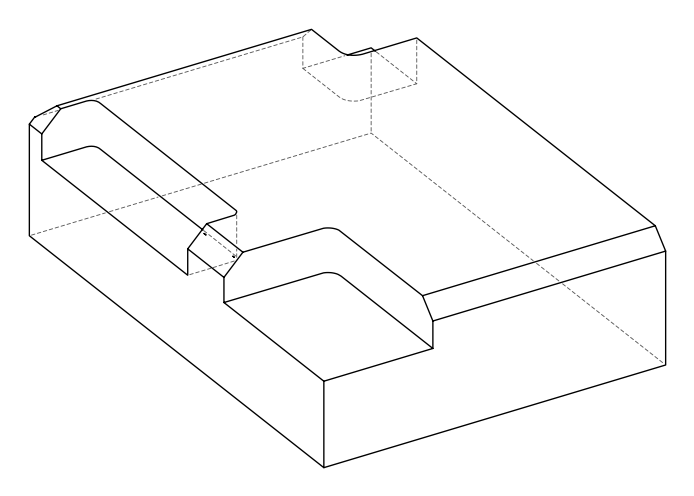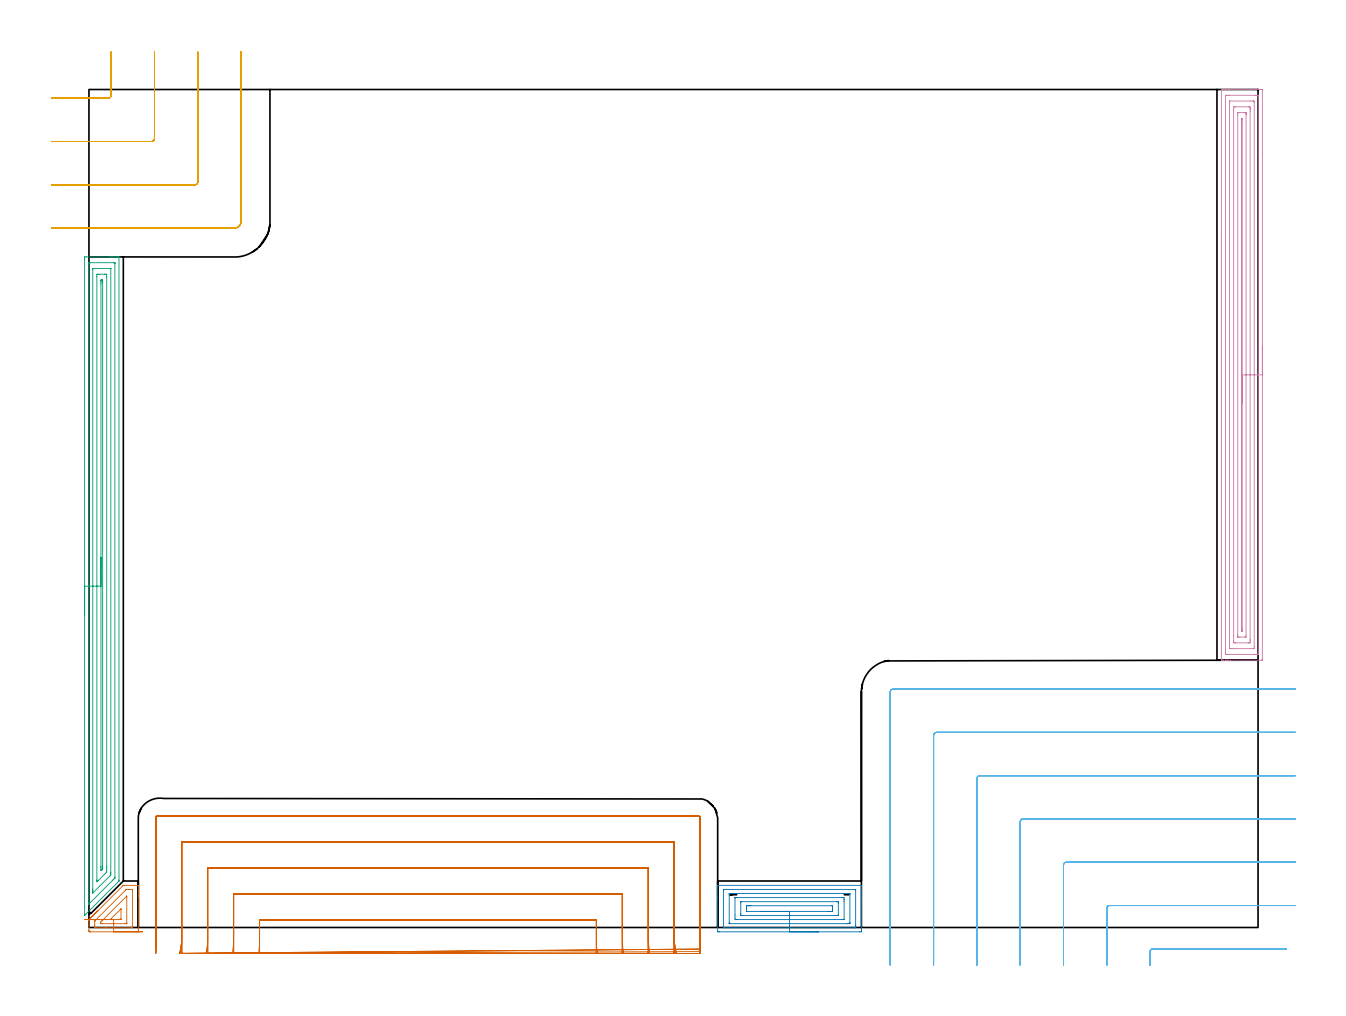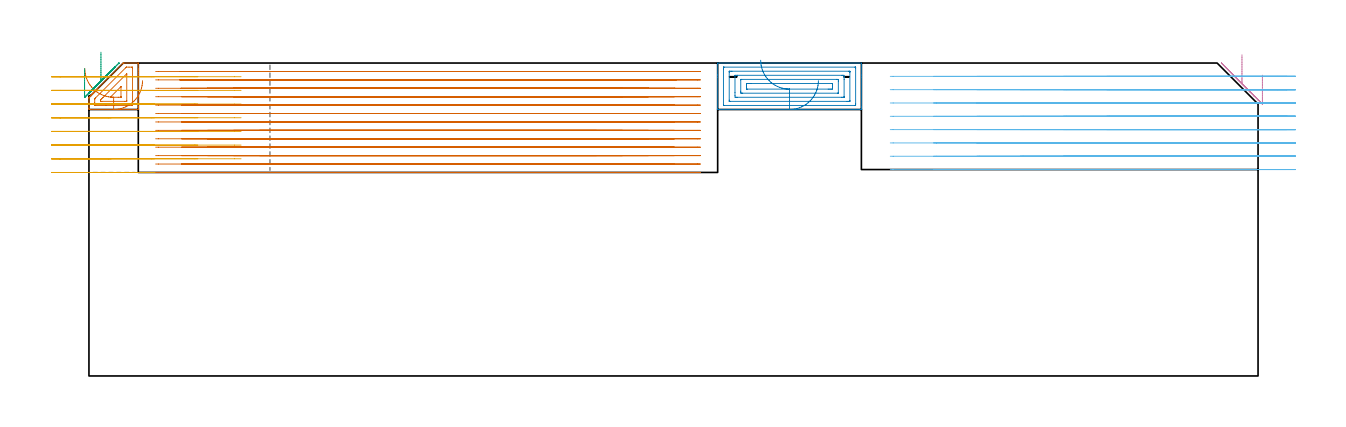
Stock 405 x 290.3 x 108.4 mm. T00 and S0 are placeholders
(PLAN: 7 operations, 2 tool changes, 106.4 min)
(1 AREA_MILL | FG_CHAMFER_SURFACE | UGT0205_001 | 0.88 min | 3179 mm3)
(2 AREA_MILL_1 | FG_CHAMFER_SURFACE_1 | UGT0205_001 | 2.69 min | 8377 mm3)
(3 AREA_MILL_2 | FG_CHAMFER_SURFACE_2 | UGT0205_001 | 9.08 min | 16049 mm3)
(4 AREA_MILL_3 | FG_CHAMFER_SURFACE_3 | UGT0205_001 | 9.66 min | 20641 mm3)
(5 MILL_CORNER_NOTCH_RECTANGULAR | CORNER_NOTCH_RECTANGULAR | UGT0201_094 | Follow Part, ap 5, ae 75% | 5.96 min | 136140 mm3)
(6 MILL_CORNER_NOTCH_RECTANGULAR_1 | CORNER_NOTCH_RECTANGULAR_1 | UGT0201_094 | Follow Part, ap 5, ae 75% | 17.87 min | 466896 mm3)
(7 MILL_SLOT | SLOT_PARTIAL_RECTANGULAR | NXT0201_011 | Follow Part, ap 3, ae 75% | 60.29 min | 337356 mm3)
(TOOL UGT0205_001 | Chamfer Mill 20 x 3 x 45 deg. | D20 FL50 Z2)
(TOOL UGT0201_094 | End mill 20 mm | D20 FL38 Z4)
(TOOL NXT0201_011 | ENDMILL 12mm [2P460-1200-NA 1630] | D12 FL38 Z6)
(OP 1 AREA_MILL)
G17 G21 G94 G90
T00 M6
G54
G17 G0 G90 X18.55 Y-1.5 S1061 M3
G43 Z118.4 H0
Z102.3
G94 G1 X18.512 Z101.428 F250.
X18.398 Z100.564
X18.209 Z99.712
X17.947 Z98.88
X17.613 Z98.074
X17.21 Z97.3
X16.742 Z96.564
X16.21 Z95.872
X15.621 Z95.229
X14.978 Z94.64
X14.286 Z94.109
X13.55 Z93.64
X12.776 Z93.237
X11.97 Z92.903
X11.138 Z92.641
X10.287 Z92.452
X9.422 Z92.338
X8.55 Z92.3
X0.552
X0.366 Y-1.498 Z92.302
X0.001 Y-1.491 Z92.305
X0. Y-1.197 Z92.601
Y-0.982 Z92.815
Y0.79 Z94.586
Y2.322 Z96.121
Y2.562 Z96.362
X0.001 Y2.603 Z96.403
X0.01 Y2.708 Z96.504
X0.157 Y2.858 Z96.654
X0.256 Y2.956 Z96.756
X0.354 Y3.054 Z96.854
X0.451 Y3.153 Z96.949
X0.552 Y3.252 Z97.052
X0.649 Y3.349 Z97.148
X0.747 Y3.448 Z97.244
X0.848 Y3.549 Z97.348
X0.943 Y3.643 Z97.443
X1.042 Y3.744 Z97.54
X1.145 Y3.845 Z97.644
X1.238 Y3.938 Z97.738
X1.337 Y4.039 Z97.835
X1.441 Y4.141 Z97.94
X1.532 Y4.233 Z98.032
X1.633 Y4.335 Z98.131
X1.737 Y4.437 Z98.237
X1.827 Y4.527 Z98.327
X1.928 Y4.63 Z98.426
X2.033 Y4.733 Z98.533
X2.122 Y4.822 Z98.621
X2.224 Y4.925 Z98.721
X2.329 Y5.03 Z98.829
X2.416 Y5.116 Z98.916
X2.519 Y5.221 Z99.017
X2.626 Y5.326 Z99.125
X2.711 Y5.411 Z99.21
X2.814 Y5.516 Z99.312
X2.922 Y5.622 Z99.422
X3.005 Y5.705 Z99.505
X3.11 Y5.812 Z99.608
X11.823 Y14.526 Z108.32
X11.86 Y14.559 Z108.354
X11.905 Y14.598 Z108.385
X12.105 Y14.6 Z108.4
X16.992
X17.09 Y14.597 Z108.389
X17.093 Y14.583 Z108.375
X17.1 Y14.349 Z108.147
Y12.74 Z106.539
Y12.31 Z106.107
Y12.095 Z105.892
Y11.424 Z105.221
Y11.209 Z105.006
Y10.538 Z104.331
Y-0.432 Z93.364
X17.097 Y-0.982 Z92.814
X17.093 Y-1.491 Z92.305
X17.06 Y-1.493 Z92.303
X16.548 Y-1.5 Z92.3
X8.55
Y-0.086 Z93.714
X5.884
X2.319
X2.111 Y-0.082 Z93.718
X2.016 Y-0.079 Z93.721
X2.008 Y-0.025 Z93.775
X2.004 Y0.036 Z93.836
X2. Y0.232 Z94.032
Y0.79 Z94.59
Y2.005 Z95.805
X2.002 Y2.144 Z95.944
X2.005 Y2.213 Z96.013
X2.01 Y2.246 Z96.046
X2.029 Y2.269 Z96.069
X2.312 Y2.562 Z96.362
X12.682 Y12.932 Z106.732
X12.808 Y13.055 Z106.855
X12.895 Y13.136 Z106.936
X12.944 Y13.179 Z106.979
X12.993 Y13.185 Z106.985
X13.004
X13.882 Y13.186 Z106.986
X14.781
X14.989 Y13.182 Z106.982
X15.084 Y13.179 Z106.979
X15.092 Y13.125 Z106.925
X15.096 Y13.064 Z106.864
X15.1 Y12.868 Z106.668
X15.099 Y0.462 Z94.262
X15.095 Y0.133 Z93.933
X15.09 Y-0.079 Z93.721
X14.76 Y-0.086 Z93.714
X8.55
Y1.329 Z95.129
X4.455
X4.107
X4.057 Y1.33 Z95.13
X4.028 Y1.332 Z95.132
X4.018 Y1.334 Z95.134
X4.01 Y1.358 Z95.158
X4.004 Y1.57 Z95.37
Y1.676 Z95.476
X4.006 Y1.776 Z95.576
X4.107 Y1.896 Z95.696
X4.436 Y2.234 Z96.034
X4.762 Y2.562 Z96.362
X4.878 Y2.679 Z96.479
X12.993 Y10.794 Z104.594
X13.038 Y10.836 Z104.636
X13.074 Y10.869 Z104.669
X13.086 Y10.878 Z104.678
X13.09 Y10.856 Z104.656
X13.097 Y10.644 Z104.444
X13.099 Y10.538 Z104.338
X13.1 Y1.57 Z95.37
X13.098 Y1.463 Z95.263
X13.094 Y1.392 Z95.192
X13.09 Y1.34 Z95.14
X13.078 Y1.335 Z95.135
X12.993 Y1.334 Z95.134
X12.452 Y1.329 Z95.129
X8.55
Y2.743 Z96.543
X8.369
X8.042
X7.661 Y2.745 Z96.545
X7.474 Y2.749 Z96.549
X7.413 Y2.753 Z96.553
X7.439 Y2.784 Z96.584
X7.479 Y2.827 Z96.627
X7.661 Y3.012 Z96.812
X10.859 Y6.209 Z100.009
X10.988 Y6.334 Z100.134
X11.085 Y6.426 Z100.226
X11.09 Y6.429 Z100.229
X11.094 Y6.369 Z100.169
X11.099 Y6.223 Z100.023
Y3.063 Z96.863
X11.097 Y2.871 Z96.671
X11.093 Y2.775 Z96.575
X11.09 Y2.754 Z96.554
X11.079 Y2.749 Z96.549
X11.031 Y2.747 Z96.547
X10.327 Y2.743 Z96.543
X10.146
X8.55
X7.678 Z96.581
X6.814 Z96.695
X5.962 Z96.883
X5.13 Z97.146
X4.324 Z97.48
X3.55 Z97.882
X2.814 Z98.351
X2.122 Z98.882
X1.479 Z99.472
X0.889 Z100.115
X0.358 Z100.807
X-0.11 Z101.543
X-0.513 Z102.316
X-0.847 Z103.122
X-1.109 Z103.954
X-1.298 Z104.806
X-1.412 Z105.671
X-1.45 Z106.543
G0 Z118.4
M5
M2
(OP 2 AREA_MILL_1)
G17 G21 G94 G90
T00 M6
G54
G17 G0 G90 X252.7 Y-1.5 S1061 M3
G43 Z118.4 H0
Z102.3
G94 G1 X252.662 Z101.428 F250.
X252.548 Z100.564
X252.359 Z99.712
X252.097 Z98.88
X251.763 Z98.074
X251.36 Z97.3
X250.892 Z96.564
X250.36 Z95.872
X249.771 Z95.229
X249.128 Z94.64
X248.436 Z94.109
X247.7 Z93.64
X246.926 Z93.237
X246.12 Z92.903
X245.288 Z92.641
X244.437 Z92.452
X243.572 Z92.338
X242.7 Z92.3
X218.322
X217.948 Y-1.495 Z92.303
X217.81 Y-1.491 Z92.305
X217.8 Y-1.347 Z92.449
Y9.652 Z103.446
Y10.381 Z104.179
Y10.538 Z104.336
X217.801 Y14.419 Z108.217
X217.81 Y14.563 Z108.361
X217.86 Y14.6 Z108.4
X267.59 Y14.601 Z108.399
X267.6 Y14.416 Z108.215
Y10.381 Z104.179
Y9.652 Z103.446
Y-0.618 Z93.178
X267.598 Y-0.982 Z92.814
X267.594 Y-1.492 Z92.304
X267.59 Y-1.494 Z92.302
X267.078 Y-1.5 Z92.3
X242.7
Y-0.086 Z93.714
X220.084
X219.878 Y-0.083 Z93.717
X219.828 Y-0.081 Z93.719
X219.81 Y-0.079 Z93.721
X219.807 Y-0.063 Z93.737
X219.802 Y-0.018 Z93.782
X219.801 Y0.027 Z93.827
X219.8 Y0.198 Z93.998
Y12.605 Z106.405
X219.802 Y12.9 Z106.7
X219.806 Y13.096 Z106.896
X219.81 Y13.166 Z106.966
X219.815 Y13.18 Z106.98
X219.823 Y13.181 Z106.981
X219.876 Y13.184 Z106.984
X220.095 Y13.186 Z106.986
X265.316
X265.522 Y13.183 Z106.983
X265.572 Y13.181 Z106.981
X265.59 Y13.179 Z106.979
X265.593 Y13.164 Z106.964
X265.598 Y13.118 Z106.918
X265.599 Y13.073 Z106.873
X265.6 Y12.902 Z106.702
Y0.495 Z94.295
X265.598 Y0.201 Z94.001
X265.594 Y0.004 Z93.804
X265.59 Y-0.066 Z93.734
X265.585 Y-0.08 Z93.72
X265.577 Y-0.081 Z93.719
X265.524 Y-0.084 Z93.716
X265.305 Y-0.086 Z93.714
X242.7
Y1.328 Z95.128
X222.215 Y1.329 Z95.129
X221.868 Y1.33 Z95.13
X221.82 Y1.332 Z95.132
X221.813 Y1.334 Z95.134
X221.807 Y1.383 Z95.183
X221.802 Y1.473 Z95.273
X221.8 Y1.744 Z95.544
Y11.492 Z105.292
X221.801 Y11.559 Z105.359
X221.807 Y11.695 Z105.495
X221.812 Y11.766 Z105.566
X221.826 Y11.768 Z105.568
X221.868 Y11.769 Z105.569
X222.407 Y11.771 Z105.571
X222.754 Y11.772 Z105.572
X263.185 Y11.771 Z105.571
X263.532 Y11.77 Z105.57
X263.58 Y11.768 Z105.568
X263.587 Y11.766 Z105.566
X263.593 Y11.717 Z105.517
X263.598 Y11.627 Z105.427
X263.6 Y11.492 Z105.292
Y11.424 Z105.224
Y1.608 Z95.408
X263.599 Y1.541 Z95.341
X263.593 Y1.405 Z95.205
X263.588 Y1.334 Z95.134
X263.574 Y1.332 Z95.132
X263.532 Y1.331 Z95.131
X262.993 Y1.329 Z95.129
X262.646 Y1.328 Z95.128
X242.7
Y2.743 Z96.543
X224.527
X224.345 Y2.744 Z96.544
X223.823 Y2.75 Z96.55
X223.803 Y3.286 Z97.086
X223.8 Y4.335 Z98.135
X223.801 Y10.197 Z103.997
X223.803 Y10.288 Z104.088
X223.807 Y10.333 Z104.133
X223.81 Y10.349 Z104.149
X223.827 Y10.351 Z104.151
X224.527 Y10.356 Z104.156
X224.708 Y10.357 Z104.157
X260.873
X261.055 Y10.356 Z104.156
X261.577 Y10.35 Z104.15
X261.597 Y9.814 Z103.614
X261.598 Y9.652 Z103.452
X261.6 Y8.925 Z102.725
X261.599 Y2.903 Z96.703
X261.597 Y2.812 Z96.612
X261.593 Y2.768 Z96.568
X261.59 Y2.751 Z96.551
X261.573 Y2.749 Z96.549
X260.873 Y2.744 Z96.544
X260.692 Y2.743 Z96.543
X242.7
Y4.157 Z97.957
X226.477
X226.3 Y4.159 Z97.959
X226.123 Y4.163 Z97.963
X225.81 Y4.175 Z97.975
X225.807 Y4.335 Z98.135
X225.801 Y4.834 Z98.634
X225.8 Y8.765 Z102.565
X225.802 Y8.89 Z102.69
X225.805 Y8.921 Z102.721
X225.809 Y8.932 Z102.732
X225.828 Y8.936 Z102.736
X225.945 Y8.94 Z102.74
X226.123 Y8.943 Z102.743
X258.923
X259.1 Y8.941 Z102.741
X259.277 Y8.937 Z102.737
X259.59 Y8.925 Z102.725
X259.593 Y8.765 Z102.565
X259.599 Y8.266 Z102.066
X259.6 Y4.335 Z98.135
X259.598 Y4.21 Z98.01
X259.595 Y4.179 Z97.979
X259.591 Y4.168 Z97.968
X259.572 Y4.164 Z97.964
X259.455 Y4.16 Z97.96
X259.277 Y4.157 Z97.957
X242.7
Y5.571 Z99.371
X228.073 Y5.572 Z99.372
X227.894 Y5.573 Z99.373
X227.831 Y5.576 Z99.376
X227.818 Y5.577 Z99.377
X227.81 Y5.588 Z99.388
X227.806 Y5.652 Z99.452
X227.802 Y5.834 Z99.634
X227.8 Y6.107 Z99.907
Y6.38 Z100.18
X227.802 Y6.993 Z100.793
X227.804 Y7.262 Z101.062
X227.815 Y7.522 Z101.322
X228.073 Y7.525 Z101.325
X228.425 Y7.528 Z101.328
X228.96 Y7.529 Z101.329
X229.31
X257.327 Y7.528 Z101.328
X257.505 Y7.527 Z101.327
X257.569 Y7.524 Z101.324
X257.582 Y7.523 Z101.323
X257.59 Y7.512 Z101.312
X257.594 Y7.448 Z101.248
X257.598 Y7.266 Z101.066
X257.6 Y6.993 Z100.793
Y6.72 Z100.52
X257.598 Y6.107 Z99.907
X257.596 Y5.838 Z99.638
X257.585 Y5.578 Z99.378
X257.327 Y5.575 Z99.375
X256.975 Y5.572 Z99.372
X256.44 Y5.571 Z99.371
X256.09
X242.7
X241.828 Z99.409
X240.964 Z99.523
X240.112 Z99.712
X239.28 Z99.974
X238.474 Z100.308
X237.7 Z100.711
X236.964 Z101.18
X236.272 Z101.711
X235.629 Z102.3
X235.04 Z102.943
X234.509 Z103.635
X234.04 Z104.371
X233.637 Z105.145
X233.303 Z105.951
X233.041 Z106.783
X232.852 Z107.635
X232.738 Z108.5
X232.7 Z109.371
G0 Z118.4
M5
M2
(OP 3 AREA_MILL_2)
G17 G21 G94 G90
T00 M6
G54
G17 G0 G90 X-1.5 Y108.25 S1061 M3
G43 Z118.4 H0
Z106.5
G94 G1 Y108.288 Z105.628 F250.
Y108.402 Z104.764
Y108.591 Z103.912
Y108.853 Z103.08
Y109.187 Z102.274
Y109.59 Z101.5
Y110.058 Z100.764
Y110.589 Z100.072
Y111.179 Z99.429
Y111.822 Z98.84
Y112.514 Z98.308
Y113.25 Z97.84
Y114.024 Z97.437
Y114.83 Z97.103
Y115.662 Z96.841
Y116.513 Z96.652
Y117.378 Z96.538
Y118.25 Z96.5
Y231.39
X-1.499 Y231.684 Z96.501
X-1.493 Y232.277 Z96.504
X-1.492 Y232.293 Z96.506
X-0.902 Y232.3 Z97.096
X7.126 Z105.12
X7.68 Z105.677
X8.018 Z106.014
X8.572 Z106.568
X8.91 Z106.905
X9.585 Z107.585
X9.947 Z107.947
X10.345 Y232.292 Z108.336
X10.397 Y232.29 Z108.388
X10.4 Y232.131 Z108.4
Y16.427
X10.401 Y16.104 Z108.395
X10.397 Y16.097 Z108.394
X10.396 Y16.095 Z108.393
X9.834 Y15.534 Z107.833
X-1.182 Y4.518 Z96.818
X-1.348 Y4.351 Z96.649
X-1.482 Y4.22 Z96.515
X-1.495 Y4.217 Z96.503
X-1.499 Y4.22 Z96.499
X-1.5 Y118.25 Z96.5
X-0.086 Z97.914
Y229.974
X-0.085 Y230.05 Z97.915
X-0.081 Y230.202 Z97.919
X-0.078 Y230.291 Z97.922
X-0.059 Y230.293 Z97.941
X-0.01 Y230.296 Z97.99
X0.481 Y230.3 Z98.481
X8.509 Z106.509
X8.91 Y230.296 Z106.91
X8.966 Y230.293 Z106.966
X8.977 Y230.291 Z106.977
X8.981 Y230.227 Z106.981
X8.984 Y230.126 Z106.984
X8.985 Y229.974 Z106.985
X8.986 Y229.898 Z106.986
X8.985 Y17.32 Z106.985
X8.984 Y17.246 Z106.984
X8.979 Y17.17 Z106.979
X8.974 Y17.136 Z106.974
X8.959 Y17.116 Z106.959
X8.91 Y17.063 Z106.91
X8.594 Y16.744 Z106.594
X8.277 Y16.427 Z106.277
X0.114 Y8.264 Z98.114
X-0.01 Y8.143 Z97.99
X-0.053 Y8.103 Z97.947
X-0.077 Y8.083 Z97.923
X-0.08 Y8.16 Z97.92
X-0.084 Y8.312 Z97.916
X-0.085 Y8.388 Z97.915
X-0.086 Y8.464 Z97.914
Y118.25
X1.328 Z99.328
X1.329 Y228.112 Z99.329
X1.33 Y228.223 Z99.33
X1.333 Y228.278 Z99.333
X1.334 Y228.285 Z99.334
X1.346 Y228.29 Z99.346
X1.398 Y228.294 Z99.398
X1.587 Y228.299 Z99.587
X7.314 Z105.314
X7.439 Y228.298 Z105.439
X7.539 Y228.293 Z105.539
X7.566 Y228.29 Z105.566
X7.568 Y228.284 Z105.568
X7.569 Y228.26 Z105.569
X7.571 Y228.112 Z105.571
Y19.107
X7.569 Y18.663 Z105.569
X7.564 Y18.213 Z105.564
X7.554 Y18.165 Z105.554
X7.514 Y18.12 Z105.514
X7.45 Y18.052 Z105.45
X7.369 Y17.969 Z105.369
X7.126 Y17.725 Z105.126
X1.568 Y12.168 Z99.568
X1.359 Y11.961 Z99.359
X1.35 Z99.35
X1.335 Z99.335
X1.334 Y11.994 Z99.334
X1.33 Y12.406 Z99.33
X1.329 Y12.854 Z99.329
X1.328 Y13.301 Z99.328
Y118.25
X2.743 Z100.743
Y225.432
X2.749 Y226.242 Z100.749
X2.752 Y226.29 Z100.752
X2.8 Y226.293 Z100.8
X2.908 Y226.297 Z100.908
X3.125 Y226.299 Z101.125
X3.558 Y226.3 Z101.558
X5.342 Z103.342
X5.786 Y226.299 Z103.786
X5.996 Y226.297 Z103.996
X6.1 Y226.293 Z104.1
X6.147 Y226.29 Z104.147
X6.15 Y226.256 Z104.15
X6.157 Y225.509 Z104.157
Y225.432
Y20.97
X6.156 Y20.077 Z104.156
X6.155 Y20. Z104.155
X6.14 Y19.201 Z104.14
X6.053 Y19.107 Z104.053
X5.699 Y18.749 Z103.699
X5.342 Y18.391 Z103.342
X3.174 Y16.224 Z101.174
X3.02 Y16.073 Z101.02
X2.758 Y15.819 Z100.758
X2.744 Y16.349 Z100.744
X2.743 Y16.427 Z100.743
Y118.25
X4.157 Z102.157
Y223.046
X4.158 Y223.646 Z102.158
X4.16 Y223.937 Z102.16
X4.164 Y224.232 Z102.164
X4.17 Y224.291 Z102.17
X4.205 Y224.294 Z102.205
X4.287 Y224.297 Z102.287
X4.45 Y224.298 Z102.45
X4.692 Y224.296 Z102.692
X4.731 Y224.29 Z102.731
X4.736 Y224.28 Z102.736
X4.739 Y224.25 Z102.739
X4.742 Y223.646 Z102.742
X4.743 Y223.352 Z102.743
Y21.493
X4.742 Y20.893 Z102.742
X4.74 Y20.602 Z102.74
X4.736 Y20.301 Z102.736
X4.725 Y20.235 Z102.725
X4.667 Y20.173 Z102.667
X4.501 Y20. Z102.501
X4.475 Y19.975 Z102.475
X4.45 Y19.953 Z102.45
X4.164 Y19.723 Z102.164
X4.16 Y20. Z102.16
X4.158 Y20.292 Z102.158
X4.157 Y20.893 Z102.157
Y21.186
Y118.25
Y119.121 Z102.195
Y119.986 Z102.309
Y120.838 Z102.498
Y121.67 Z102.76
Y122.476 Z103.094
Y123.25 Z103.497
Y123.986 Z103.965
Y124.678 Z104.496
Y125.321 Z105.086
Y125.91 Z105.729
Y126.441 Z106.421
Y126.91 Z107.157
Y127.313 Z107.931
Y127.647 Z108.737
Y127.909 Z109.569
Y128.098 Z110.42
Y128.212 Z111.285
Y128.25 Z112.157
G0 Z118.4
M5
M2
(OP 4 AREA_MILL_3)
G17 G21 G94 G90
T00 M6
G54
G17 G0 G90 X406.5 Y201.45 S1061 M3
G43 Z118.4 H0
Z104.2
G94 G1 Y201.412 Z103.328 F250.
Y201.298 Z102.463
Y201.109 Z101.612
Y200.847 Z100.78
Y200.513 Z99.974
Y200.11 Z99.2
Y199.641 Z98.464
Y199.11 Z97.772
Y198.521 Z97.129
Y197.878 Z96.54
Y197.186 Z96.008
Y196.45 Z95.54
Y195.676 Z95.137
Y194.87 Z94.803
Y194.038 Z94.541
Y193.186 Z94.352
Y192.322 Z94.238
Y191.45 Z94.2
Y93.214
X406.496 Y92.798 Z94.202
X406.492 Y92.61 Z94.206
X406.3 Y92.6 Z94.397
X395.426 Z105.269
X394.873 Z105.823
X394.542 Z106.154
X393.99 Z106.706
X393.659 Z107.036
X392.997 Z107.702
X392.657 Z108.043
X392.313 Z108.378
X392.302 Y92.608 Z108.388
X392.3 Y92.767 Z108.4
Y290.133
X392.303 Y290.292 Z108.388
X392.313 Y290.3 Z108.378
X392.657 Z108.043
X392.997 Z107.702
X393.659 Z107.036
X394.873 Z105.823
X395.426 Z105.269
X406.024 Z94.673
X406.302 Y290.298 Z94.395
X406.492 Y290.29 Z94.206
X406.499 Y290.099 Z94.199
X406.5 Y268.197 Z94.2
Y191.45
X405.086 Z95.614
X405.085 Y94.791 Z95.615
X405.084 Y94.686 Z95.616
X405.081 Y94.635 Z95.619
X405.08 Y94.616 Z95.62
X405.048 Y94.61 Z95.652
X404.651 Y94.602 Z96.049
X404.258 Y94.601 Z96.442
X403.77 Y94.6 Z96.93
X394.542 Y94.601 Z106.158
X394.052 Y94.603 Z106.648
X393.826 Y94.61 Z106.874
X393.721 Y94.616 Z106.979
X393.715 Y94.943 Z106.985
Y95.
Y288.109
X393.716 Y288.214 Z106.984
X393.719 Y288.265 Z106.981
X393.72 Y288.284 Z106.98
X393.752 Y288.29 Z106.948
X394.149 Y288.298 Z106.551
X394.542 Y288.299 Z106.158
X395.03 Y288.3 Z105.67
X404.258 Y288.299 Z96.442
X404.748 Y288.297 Z95.952
X404.974 Y288.29 Z95.726
X405.079 Y288.284 Z95.621
X405.085 Y287.957 Z95.615
Y287.9
X405.086 Y191.45 Z95.614
X403.672 Z97.028
X403.671 Y97.379 Z97.029
X403.667 Y96.786 Z97.033
X403.665 Y96.637 Z97.035
X403.663 Y96.61 Z97.037
X403.62 Y96.606 Z97.08
X403.557 Y96.601 Z97.143
X396.493 Y96.6 Z104.207
X395.609 Y96.601 Z105.091
X395.426 Y96.604 Z105.274
X395.242 Y96.61 Z105.458
X395.135 Y96.615 Z105.565
X395.132 Y96.686 Z105.568
X395.131 Y96.786 Z105.569
X395.129 Y97.086 Z105.571
Y285.521
X395.133 Y286.114 Z105.567
X395.135 Y286.263 Z105.565
X395.138 Y286.29 Z105.562
X395.181 Y286.294 Z105.519
X395.243 Y286.299 Z105.457
X402.307 Y286.3 Z98.393
X403.191 Y286.299 Z97.509
X403.374 Y286.296 Z97.326
X403.558 Y286.29 Z97.142
X403.665 Y286.285 Z97.035
X403.668 Y286.214 Z97.032
X403.67 Y286.114 Z97.03
X403.671 Y285.814 Z97.029
X403.672 Y191.45 Z97.028
X402.257 Z98.443
Y99.702
X402.256 Y99.465 Z98.444
X402.251 Y98.816 Z98.449
X402.243 Y98.61 Z98.457
X402.036 Y98.605 Z98.664
X401.608 Y98.6 Z99.092
X401.581 Z99.119
X397.164 Z103.536
X396.759 Y98.605 Z103.941
X396.562 Y98.61 Z104.138
X396.55 Y98.72 Z104.15
X396.544 Y99.228 Z104.156
X396.543 Y101.251 Z104.157
Y283.198
X396.544 Y283.435 Z104.156
X396.549 Y284.084 Z104.151
X396.557 Y284.29 Z104.143
X396.764 Y284.295 Z103.936
X397.192 Y284.3 Z103.508
X397.22 Z103.48
X401.636 Z99.064
X402.041 Y284.295 Z98.659
X402.238 Y284.29 Z98.462
X402.25 Y284.18 Z98.45
X402.256 Y283.672 Z98.444
X402.257 Y283.435 Z98.443
Y282.778
Y191.45
X400.843 Z99.857
Y101.132
X400.836 Y100.621 Z99.864
X400.804 Y100.61 Z99.896
X400.725 Y100.607 Z99.975
X400.485 Y100.601 Z100.215
X398.719 Y100.6 Z101.981
X398.075 Y100.607 Z102.625
X397.984 Y100.61 Z102.716
X397.964 Y100.614 Z102.736
X397.961 Y100.733 Z102.739
X397.959 Y100.892 Z102.741
X397.957 Y101.371 Z102.743
Y281.768
X397.964 Y282.279 Z102.736
X397.996 Y282.29 Z102.704
X398.075 Y282.293 Z102.625
X398.316 Y282.299 Z102.384
X400.081 Y282.3 Z100.619
X400.725 Y282.293 Z99.975
X400.816 Y282.29 Z99.884
X400.836 Y282.286 Z99.864
X400.839 Y282.167 Z99.861
X400.842 Y282.008 Z99.858
X400.843 Y281.768 Z99.857
Y281.649
Y191.45
X399.429 Z101.271
Y103.455
X399.427 Y103.038 Z101.273
X399.423 Y102.655 Z101.277
X399.422 Y102.617 Z101.278
X399.386 Y102.606 Z101.314
X399.378 Y102.61 Z101.322
X399.375 Y102.616 Z101.325
X399.371 Y103.038 Z101.329
Y103.096
Y279.921
X399.373 Y280.134 Z101.327
X399.376 Y280.237 Z101.324
X399.378 Y280.28 Z101.322
X399.415 Y280.294 Z101.285
X399.422 Y280.29 Z101.278
X399.425 Y280.284 Z101.275
X399.428 Y279.862 Z101.272
X399.429 Y279.445 Z101.271
Y191.45
Y190.578 Z101.309
Y189.713 Z101.423
Y188.862 Z101.612
Y188.03 Z101.874
Y187.224 Z102.208
Y186.45 Z102.611
Y185.714 Z103.08
Y185.022 Z103.611
Y184.379 Z104.2
Y183.79 Z104.843
Y183.258 Z105.535
Y182.79 Z106.271
Y182.387 Z107.045
Y182.053 Z107.851
Y181.791 Z108.683
Y181.602 Z109.535
Y181.488 Z110.4
Y181.45 Z111.271
G0 Z118.4
M5
M2
(OP 5 MILL_CORNER_NOTCH_RECTANGULAR)
G17 G21 G94 G90
T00 M6
G54
G17 G0 G90 X-13. Y287.3 S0 M3
G43 Z118.4 H0
Z103.662
G94 G1 X-10. F250.
X6.705 F500.
G3 X7.7 Y288.295 R1.
G1 Y300.3
Y303.3 F250.
G0 Z118.4
X-13. Y272.3
Z103.662
G1 X-10.
X21.705 F500.
G3 X22.7 Y273.295 R1.
G1 Y300.3
Y303.3 F250.
G0 Z118.4
X-13. Y257.3
Z103.662
G1 X-10.
X36.705 F500.
G3 X37.7 Y258.295 R1.
G1 Y300.3
Y303.3 F250.
G0 Z118.4
X-13. Y242.3
Z103.662
G1 X-10.
X50.4 F500.
G3 X52.7 Y244.6 R2.3
G1 Y300.3
Y303.3 F250.
G0 Z118.4
X-13. Y287.3
Z98.925
G1 X-10.
X6.705 F500.
G3 X7.7 Y288.295 R1.
G1 Y300.3
Y303.3 F250.
G0 Z118.4
X-13. Y272.3
Z98.925
G1 X-10.
X21.705 F500.
G3 X22.7 Y273.295 R1.
G1 Y300.3
Y303.3 F250.
G0 Z118.4
X-13. Y257.3
Z98.925
G1 X-10.
X36.705 F500.
G3 X37.7 Y258.295 R1.
G1 Y300.3
Y303.3 F250.
G0 Z118.4
X-13. Y242.3
Z98.925
G1 X-10.
X50.4 F500.
G3 X52.7 Y244.6 R2.3
G1 Y300.3
Y303.3 F250.
G0 Z118.4
X-13. Y287.3
Z94.187
G1 X-10.
X6.705 F500.
G3 X7.7 Y288.295 R1.
G1 Y300.3
Y303.3 F250.
G0 Z118.4
X-13. Y272.3
Z94.187
G1 X-10.
X21.705 F500.
G3 X22.7 Y273.295 R1.
G1 Y300.3
Y303.3 F250.
G0 Z118.4
X-13. Y257.3
Z94.187
G1 X-10.
X36.705 F500.
G3 X37.7 Y258.295 R1.
G1 Y300.3
Y303.3 F250.
G0 Z118.4
X-13. Y242.3
Z94.187
G1 X-10.
X50.4 F500.
G3 X52.7 Y244.6 R2.3
G1 Y300.3
Y303.3 F250.
G0 Z118.4
X-13. Y287.3
Z89.45
G1 X-10.
X6.705 F500.
G3 X7.7 Y288.295 R1.
G1 Y300.3
Y303.3 F250.
G0 Z118.4
X-13. Y272.3
Z89.45
G1 X-10.
X21.705 F500.
G3 X22.7 Y273.295 R1.
G1 Y300.3
Y303.3 F250.
G0 Z118.4
X-13. Y257.3
Z89.45
G1 X-10.
X36.705 F500.
G3 X37.7 Y258.295 R1.
G1 Y300.3
Y303.3 F250.
G0 Z118.4
X-13. Y242.3
Z89.45
G1 X-10.
X50.4 F500.
G3 X52.7 Y244.6 R2.3
G1 Y300.3
Y303.3 F250.
G0 Z118.4
X-13. Y287.3
Z84.712
G1 X-10.
X6.705 F500.
G3 X7.7 Y288.295 R1.
G1 Y300.3
Y303.3 F250.
G0 Z118.4
X-13. Y272.3
Z84.712
G1 X-10.
X21.705 F500.
G3 X22.7 Y273.295 R1.
G1 Y300.3
Y303.3 F250.
G0 Z118.4
X-13. Y257.3
Z84.712
G1 X-10.
X36.705 F500.
G3 X37.7 Y258.295 R1.
G1 Y300.3
Y303.3 F250.
G0 Z118.4
X-13. Y242.3
Z84.712
G1 X-10.
X50.4 F500.
G3 X52.7 Y244.6 R2.3
G1 Y300.3
Y303.3 F250.
G0 Z118.4
X-13. Y287.3
Z79.975
G1 X-10.
X6.705 F500.
G3 X7.7 Y288.295 R1.
G1 Y300.3
Y303.3 F250.
G0 Z118.4
X-13. Y272.3
Z79.975
G1 X-10.
X21.705 F500.
G3 X22.7 Y273.295 R1.
G1 Y300.3
Y303.3 F250.
G0 Z118.4
X-13. Y257.3
Z79.975
G1 X-10.
X36.705 F500.
G3 X37.7 Y258.295 R1.
G1 Y300.3
Y303.3 F250.
G0 Z118.4
X-13. Y242.3
Z79.975
G1 X-10.
X50.4 F500.
G3 X52.7 Y244.6 R2.3
G1 Y300.3
Y303.3 F250.
G0 Z118.4
X-13. Y287.3
Z75.237
G1 X-10.
X6.705 F500.
G3 X7.7 Y288.295 R1.
G1 Y300.3
Y303.3 F250.
G0 Z118.4
X-13. Y272.3
Z75.237
G1 X-10.
X21.705 F500.
G3 X22.7 Y273.295 R1.
G1 Y300.3
Y303.3 F250.
G0 Z118.4
X-13. Y257.3
Z75.237
G1 X-10.
X36.705 F500.
G3 X37.7 Y258.295 R1.
G1 Y300.3
Y303.3 F250.
G0 Z118.4
X-13. Y242.3
Z75.237
G1 X-10.
X50.4 F500.
G3 X52.7 Y244.6 R2.3
G1 Y300.3
Y303.3 F250.
G0 Z118.4
X-13. Y287.3
Z70.5
G1 X-10.
X6.705 F500.
G3 X7.7 Y288.295 R1.
G1 Y300.3
Y303.3 F250.
G0 Z118.4
X-13. Y272.3
Z70.5
G1 X-10.
X21.705 F500.
G3 X22.7 Y273.295 R1.
G1 Y300.3
Y303.3 F250.
G0 Z118.4
X-13. Y257.3
Z70.5
G1 X-10.
X36.705 F500.
G3 X37.7 Y258.295 R1.
G1 Y300.3
Y303.3 F250.
G0 Z118.4
X-13. Y242.3
Z70.5
G1 X-10.
X50.4 F500.
G3 X52.7 Y244.6 R2.3
G1 Y300.3
Y303.3 F250.
G0 Z118.4
M5
M2
(OP 6 MILL_CORNER_NOTCH_RECTANGULAR_1)
G17 G21 G94 G90
T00 M6
G54
G17 G0 G90 X414.726 Y-7.4 S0 M3
G43 Z118.4 H0
Z103.787
G94 G1 X411.726 F250.
X368.593 F500.
G3 X367.6 Y-8.393 R1.
G1 Y-10.
Y-13. F250.
G0 Z118.4
X418. Y7.6
Z103.787
G1 X415.
X353.593 F500.
G3 X352.6 Y6.607 R1.
G1 Y-10.
Y-13. F250.
G0 Z118.4
X418. Y22.6
Z103.787
G1 X415.
X338.594 F500.
G3 X337.6 Y21.606 R1.
G1 Y-10.
Y-13. F250.
G0 Z118.4
X418. Y37.6
Z103.787
G1 X415.
X323.594 F500.
G3 X322.6 Y36.606 R1.
G1 Y-10.
Y-13. F250.
G0 Z118.4
X418. Y52.6
Z103.787
G1 X415.
X308.595 F500.
G3 X307.6 Y51.605 R1.
G1 Y-10.
Y-13. F250.
G0 Z118.4
X418. Y67.6
Z103.787
G1 X415.
X293.595 F500.
G3 X292.6 Y66.605 R1.
G1 Y-10.
Y-13. F250.
G0 Z118.4
X418. Y82.6
Z103.787
G1 X415.
X278.595 F500.
G3 X277.6 Y81.605 R1.
G1 Y-10.
Y-13. F250.
G0 Z118.4
X414.726 Y-7.4
Z99.175
G1 X411.726
X368.593 F500.
G3 X367.6 Y-8.393 R1.
G1 Y-10.
Y-13. F250.
G0 Z118.4
X418. Y7.6
Z99.175
G1 X415.
X353.594 F500.
G3 X352.6 Y6.607 R1.
G1 Y-10.
Y-13. F250.
G0 Z118.4
X418. Y22.6
Z99.175
G1 X415.
X338.594 F500.
G3 X337.6 Y21.606 R1.
G1 Y-10.
Y-13. F250.
G0 Z118.4
X418. Y37.6
Z99.175
G1 X415.
X323.594 F500.
G3 X322.6 Y36.606 R1.
G1 Y-10.
Y-13. F250.
G0 Z118.4
X418. Y52.6
Z99.175
G1 X415.
X308.595 F500.
G3 X307.6 Y51.605 R1.
G1 Y-10.
Y-13. F250.
G0 Z118.4
X418. Y67.6
Z99.175
G1 X415.
X293.595 F500.
G3 X292.6 Y66.605 R1.
G1 Y-10.
Y-13. F250.
G0 Z118.4
X418. Y82.6
Z99.175
G1 X415.
X278.595 F500.
G3 X277.6 Y81.605 R1.
G1 Y-10.
Y-13. F250.
G0 Z118.4
X414.726 Y-7.4
Z94.562
G1 X411.726
X368.593 F500.
G3 X367.6 Y-8.393 R1.
G1 Y-10.
Y-13. F250.
G0 Z118.4
X418. Y7.6
Z94.562
G1 X415.
X353.593 F500.
G3 X352.6 Y6.607 R1.
G1 Y-10.
Y-13. F250.
G0 Z118.4
X418. Y22.6
Z94.562
G1 X415.
X338.594 F500.
G3 X337.6 Y21.606 R1.
G1 Y-10.
Y-13. F250.
G0 Z118.4
X418. Y37.6
Z94.562
G1 X415.
X323.594 F500.
G3 X322.6 Y36.606 R1.
G1 Y-10.
Y-13. F250.
G0 Z118.4
X418. Y52.6
Z94.562
G1 X415.
X308.595 F500.
G3 X307.6 Y51.605 R1.
G1 Y-10.
Y-13. F250.
G0 Z118.4
X418. Y67.6
Z94.562
G1 X415.
X293.595 F500.
G3 X292.6 Y66.605 R1.
G1 Y-10.
Y-13. F250.
G0 Z118.4
X418. Y82.6
Z94.562
G1 X415.
X278.595 F500.
G3 X277.6 Y81.605 R1.
G1 Y-10.
Y-13. F250.
G0 Z118.4
X414.726 Y-7.4
Z89.95
G1 X411.726
X368.593 F500.
G3 X367.6 Y-8.393 R1.
G1 Y-10.
Y-13. F250.
G0 Z118.4
X418. Y7.6
Z89.95
G1 X415.
X353.593 F500.
G3 X352.6 Y6.607 R1.
G1 Y-10.
Y-13. F250.
G0 Z118.4
X418. Y22.6
Z89.95
G1 X415.
X338.594 F500.
G3 X337.6 Y21.606 R1.
G1 Y-10.
Y-13. F250.
G0 Z118.4
X418. Y37.6
Z89.95
G1 X415.
X323.594 F500.
G3 X322.6 Y36.606 R1.
G1 Y-10.
Y-13. F250.
G0 Z118.4
X418. Y52.6
Z89.95
G1 X415.
X308.595 F500.
G3 X307.6 Y51.605 R1.
G1 Y-10.
Y-13. F250.
G0 Z118.4
X418. Y67.6
Z89.95
G1 X415.
X293.595 F500.
G3 X292.6 Y66.605 R1.
G1 Y-10.
Y-13. F250.
G0 Z118.4
X418. Y82.6
Z89.95
G1 X415.
X278.595 F500.
G3 X277.6 Y81.605 R1.
G1 Y-10.
Y-13. F250.
G0 Z118.4
X414.726 Y-7.4
Z85.337
G1 X411.726
X368.593 F500.
G3 X367.6 Y-8.393 R1.
G1 Y-10.
Y-13. F250.
G0 Z118.4
X418. Y7.6
Z85.337
G1 X415.
X353.593 F500.
G3 X352.6 Y6.607 R1.
G1 Y-10.
Y-13. F250.
G0 Z118.4
X418. Y22.6
Z85.337
G1 X415.
X338.594 F500.
G3 X337.6 Y21.606 R1.
G1 Y-10.
Y-13. F250.
G0 Z118.4
X418. Y37.6
Z85.337
G1 X415.
X323.594 F500.
G3 X322.6 Y36.606 R1.
G1 Y-10.
Y-13. F250.
G0 Z118.4
X418. Y52.6
Z85.337
G1 X415.
X308.595 F500.
G3 X307.6 Y51.605 R1.
G1 Y-10.
Y-13. F250.
G0 Z118.4
X418. Y67.6
Z85.337
G1 X415.
X293.595 F500.
G3 X292.6 Y66.605 R1.
G1 Y-10.
Y-13. F250.
G0 Z118.4
X418. Y82.6
Z85.337
G1 X415.
X278.595 F500.
G3 X277.6 Y81.605 R1.
G1 Y-10.
Y-13. F250.
G0 Z118.4
X414.726 Y-7.4
Z80.725
G1 X411.726
X368.593 F500.
G3 X367.6 Y-8.393 R1.
G1 Y-10.
Y-13. F250.
G0 Z118.4
X418. Y7.6
Z80.725
G1 X415.
X353.593 F500.
G3 X352.6 Y6.607 R1.
G1 Y-10.
Y-13. F250.
G0 Z118.4
X418. Y22.6
Z80.725
G1 X415.
X338.594 F500.
G3 X337.6 Y21.606 R1.
G1 Y-10.
Y-13. F250.
G0 Z118.4
X418. Y37.6
Z80.725
G1 X415.
X323.594 F500.
G3 X322.6 Y36.606 R1.
G1 Y-10.
Y-13. F250.
G0 Z118.4
X418. Y52.6
Z80.725
G1 X415.
X308.595 F500.
G3 X307.6 Y51.605 R1.
G1 Y-10.
Y-13. F250.
G0 Z118.4
X418. Y67.6
Z80.725
G1 X415.
X293.595 F500.
G3 X292.6 Y66.605 R1.
G1 Y-10.
Y-13. F250.
G0 Z118.4
X418. Y82.6
Z80.725
G1 X415.
X278.595 F500.
G3 X277.6 Y81.605 R1.
G1 Y-10.
Y-13. F250.
G0 Z118.4
X414.726 Y-7.4
Z76.112
G1 X411.726
X368.593 F500.
G3 X367.6 Y-8.393 R1.
G1 Y-10.
Y-13. F250.
G0 Z118.4
X418. Y7.6
Z76.112
G1 X415.
X353.593 F500.
G3 X352.6 Y6.607 R1.
G1 Y-10.
Y-13. F250.
G0 Z118.4
X418. Y22.6
Z76.112
G1 X415.
X338.594 F500.
G3 X337.6 Y21.606 R1.
G1 Y-10.
Y-13. F250.
G0 Z118.4
X418. Y37.6
Z76.112
G1 X415.
X323.594 F500.
G3 X322.6 Y36.606 R1.
G1 Y-10.
Y-13. F250.
G0 Z118.4
X418. Y52.6
Z76.112
G1 X415.
X308.595 F500.
G3 X307.6 Y51.605 R1.
G1 Y-10.
Y-13. F250.
G0 Z118.4
X418. Y67.6
Z76.112
G1 X415.
X293.595 F500.
G3 X292.6 Y66.605 R1.
G1 Y-10.
Y-13. F250.
G0 Z118.4
X418. Y82.6
Z76.112
G1 X415.
X278.595 F500.
G3 X277.6 Y81.605 R1.
G1 Y-10.
Y-13. F250.
G0 Z118.4
X414.726 Y-7.4
Z71.5
G1 X411.726
X368.593 F500.
G3 X367.6 Y-8.393 R1.
G1 Y-10.
Y-13. F250.
G0 Z118.4
X418. Y7.6
Z71.5
G1 X415.
X353.593 F500.
G3 X352.6 Y6.607 R1.
G1 Y-10.
Y-13. F250.
G0 Z118.4
X418. Y22.6
Z71.5
G1 X415.
X338.594 F500.
G3 X337.6 Y21.606 R1.
G1 Y-10.
Y-13. F250.
G0 Z118.4
X418. Y37.6
Z71.5
G1 X415.
X323.594 F500.
G3 X322.6 Y36.606 R1.
G1 Y-10.
Y-13. F250.
G0 Z118.4
X418. Y52.6
Z71.5
G1 X415.
X308.595 F500.
G3 X307.6 Y51.605 R1.
G1 Y-10.
Y-13. F250.
G0 Z118.4
X418. Y67.6
Z71.5
G1 X415.
X293.595 F500.
G3 X292.6 Y66.605 R1.
G1 Y-10.
Y-13. F250.
G0 Z118.4
X418. Y82.6
Z71.5
G1 X415.
X278.595 F500.
G3 X277.6 Y81.605 R1.
G1 Y-10.
Y-13. F250.
G0 Z118.4
M5
M2
(OP 7 MILL_SLOT)
G17 G21 G94 G90
T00 M6
G54
G17 G0 G90 X175.96 Y-8.997 S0 M3
G43 Z118.4 H1
Z105.485
G94 G1 X175.832 Y-6. F250.
G2 X175.8 Y-4.472 R36. F500.
G1 Y2.7
X59.1
Y-4.472
G2 X59.068 Y-6. R36.
G1 X58.94 Y-8.997 F250.
X185.013 Y-8.995
X184.843 Y-6.
G2 X184.8 Y-4.472 R27. F500.
G1 Y11.7
X50.1
Y-4.472
G2 X50.057 Y-6. R27.
G1 X49.887 Y-8.995 F250.
X194.12 Y-8.989
X193.865 Y-6.
G2 X193.8 Y-4.472 R18. F500.
G1 Y20.7
X41.1
Y-4.472
G2 X41.035 Y-6. R18.
G1 X40.78 Y-8.989 F250.
X203.44 Y-8.956
X202.931 Y-6.
G2 X202.8 Y-4.472 R9. F500.
G1 Y29.7
X32.1
Y-4.472
G2 X31.969 Y-6. R9.
G1 X31.46 Y-8.956 F250.
X211.8 Y-7.472
Y-4.472
Y37.7 F500.
G3 X210.8 Y38.7 R1.
G1 X24.1
G3 X23.1 Y37.7 R1.
G1 Y-4.472
Y-7.472 F250.
G0 X175.96 Y-8.997 Z102.569
G1 X175.832 Y-6.
G2 X175.8 Y-4.472 R36. F500.
G1 Y2.7
X59.1
Y-4.472
G2 X59.068 Y-6. R36.
G1 X58.94 Y-8.997 F250.
X185.013 Y-8.995
X184.843 Y-6.
G2 X184.8 Y-4.472 R27. F500.
G1 Y11.7
X50.1
Y-4.472
G2 X50.057 Y-6. R27.
G1 X49.887 Y-8.995 F250.
X194.12 Y-8.989
X193.865 Y-6.
G2 X193.8 Y-4.472 R18. F500.
G1 Y20.7
X41.1
Y-4.472
G2 X41.035 Y-6. R18.
G1 X40.78 Y-8.989 F250.
X203.44 Y-8.956
X202.931 Y-6.
G2 X202.8 Y-4.472 R9. F500.
G1 Y29.7
X32.1
Y-4.472
G2 X31.969 Y-6. R9.
G1 X31.46 Y-8.956 F250.
X211.8 Y-7.472
Y-4.472
Y37.7 F500.
G3 X210.8 Y38.7 R1.
G1 X24.1
G3 X23.1 Y37.7 R1.
G1 Y-4.472
Y-7.472 F250.
G0 X175.861 Y-8.999 Z99.654
G1 X175.806 Y-6.
G2 X175.8 Y-5.338 R36. F500.
G1 Y2.7
X59.1
Y-5.338
G2 X59.094 Y-6. R36.
G1 X59.039 Y-8.999 F250.
X184.882
X184.808 Y-6.
G2 X184.8 Y-5.338 R27. F500.
G1 Y11.7
X50.1
Y-5.338
G2 X50.092 Y-6. R27.
G1 X50.018 Y-8.999 F250.
X193.923 Y-8.998
X193.812 Y-6.
G2 X193.8 Y-5.338 R18. F500.
G1 Y20.7
X41.1
Y-5.338
G2 X41.088 Y-6. R18.
G1 X40.977 Y-8.998 F250.
X203.045 Y-8.992
X202.824 Y-6.
G2 X202.8 Y-5.338 R9. F500.
G1 Y29.7
X32.1
Y-5.338
G2 X32.076 Y-6. R9.
G1 X31.855 Y-8.992 F250.
X211.8 Y-8.338
Y-5.338
Y37.7 F500.
G3 X210.8 Y38.7 R1.
G1 X24.1
G3 X23.1 Y37.7 R1.
G1 Y-5.338
Y-8.338 F250.
G0 X175.8 Y-9. Z96.738
G1 Y-6.
Y2.7 F500.
X59.1
Y-6.
Y-9. F250.
X184.8
Y-6.
Y11.7 F500.
X50.1
Y-6.
Y-9. F250.
X193.8
Y-6.
Y20.7 F500.
X41.1
Y-6.
Y-9. F250.
X202.8
Y-6.
Y29.7 F500.
X32.1
Y-6.
Y-9. F250.
X211.8
Y-6.
Y37.7 F500.
G3 X210.8 Y38.7 R1.
G1 X24.1
G3 X23.1 Y37.7 R1.
G1 Y-6.
Y-9. F250.
G0 X175.8 Z93.823
G1 Y-6.
Y2.7 F500.
X59.1
Y-6.
Y-9. F250.
X184.8
Y-6.
Y11.7 F500.
X50.1
Y-6.
Y-9. F250.
X193.8
Y-6.
Y20.7 F500.
X41.1
Y-6.
Y-9. F250.
X202.8
Y-6.
Y29.7 F500.
X32.1
Y-6.
Y-9. F250.
X211.8
Y-6.
Y37.7 F500.
G3 X210.8 Y38.7 R1.
G1 X24.1
G3 X23.1 Y37.7 R1.
G1 Y-6.
Y-9. F250.
G0 X175.8 Z90.908
G1 Y-6.
Y2.7 F500.
X59.1
Y-6.
Y-9. F250.
X184.8
Y-6.
Y11.7 F500.
X50.1
Y-6.
Y-9. F250.
X193.8
Y-6.
Y20.7 F500.
X41.1
Y-6.
Y-9. F250.
X202.8
Y-6.
Y29.7 F500.
X32.1
Y-6.
Y-9. F250.
X211.8
Y-6.
Y37.7 F500.
G3 X210.8 Y38.7 R1.
G1 X24.1
G3 X23.1 Y37.7 R1.
G1 Y-6.
Y-9. F250.
G0 X175.8 Z87.992
G1 Y-6.
Y2.7 F500.
X59.1
Y-6.
Y-9. F250.
X184.8
Y-6.
Y11.7 F500.
X50.1
Y-6.
Y-9. F250.
X193.8
Y-6.
Y20.7 F500.
X41.1
Y-6.
Y-9. F250.
X202.8
Y-6.
Y29.7 F500.
X32.1
Y-6.
Y-9. F250.
X211.8
Y-6.
Y37.7 F500.
G3 X210.8 Y38.7 R1.
G1 X24.1
G3 X23.1 Y37.7 R1.
G1 Y-6.
Y-9. F250.
G0 X175.8 Z85.077
G1 Y-6.
Y2.7 F500.
X59.1
Y-6.
Y-9. F250.
X184.8
Y-6.
Y11.7 F500.
X50.1
Y-6.
Y-9. F250.
X193.8
Y-6.
Y20.7 F500.
X41.1
Y-6.
Y-9. F250.
X202.8
Y-6.
Y29.7 F500.
X32.1
Y-6.
Y-9. F250.
X211.8
Y-6.
Y37.7 F500.
G3 X210.8 Y38.7 R1.
G1 X24.1
G3 X23.1 Y37.7 R1.
G1 Y-6.
Y-9. F250.
G0 X175.8 Z82.162
G1 Y-6.
Y2.7 F500.
X59.1
Y-6.
Y-9. F250.
X184.8
Y-6.
Y11.7 F500.
X50.1
Y-6.
Y-9. F250.
X193.8
Y-6.
Y20.7 F500.
X41.1
Y-6.
Y-9. F250.
X202.8
Y-6.
Y29.7 F500.
X32.1
Y-6.
Y-9. F250.
X211.8
Y-6.
Y37.7 F500.
G3 X210.8 Y38.7 R1.
G1 X24.1
G3 X23.1 Y37.7 R1.
G1 Y-6.
Y-9. F250.
G0 X175.8 Z79.246
G1 Y-6.
Y2.7 F500.
X59.1
Y-6.
Y-9. F250.
X184.8
Y-6.
Y11.7 F500.
X50.1
Y-6.
Y-9. F250.
X193.8
Y-6.
Y20.7 F500.
X41.1
Y-6.
Y-9. F250.
X202.8
Y-6.
Y29.7 F500.
X32.1
Y-6.
Y-9. F250.
X211.8
Y-6.
Y37.7 F500.
G3 X210.8 Y38.7 R1.
G1 X24.1
G3 X23.1 Y37.7 R1.
G1 Y-6.
Y-9. F250.
G0 X175.8 Z76.331
G1 Y-6.
Y2.7 F500.
X59.1
Y-6.
Y-9. F250.
X184.8
Y-6.
Y11.7 F500.
X50.1
Y-6.
Y-9. F250.
X193.8
Y-6.
Y20.7 F500.
X41.1
Y-6.
Y-9. F250.
X202.8
Y-6.
Y29.7 F500.
X32.1
Y-6.
Y-9. F250.
X211.8
Y-6.
Y37.7 F500.
G3 X210.8 Y38.7 R1.
G1 X24.1
G3 X23.1 Y37.7 R1.
G1 Y-6.
Y-9. F250.
G0 X175.8 Z73.415
G1 Y-6.
Y2.7 F500.
X59.1
Y-6.
Y-9. F250.
X184.8
Y-6.
Y11.7 F500.
X50.1
Y-6.
Y-9. F250.
X193.8
Y-6.
Y20.7 F500.
X41.1
Y-6.
Y-9. F250.
X202.8
Y-6.
Y29.7 F500.
X32.1
Y-6.
Y-9. F250.
X211.8
Y-6.
Y37.7 F500.
G3 X210.8 Y38.7 R1.
G1 X24.1
G3 X23.1 Y37.7 R1.
G1 Y-6.
Y-9. F250.
G0 X175.8 Z70.5
G1 Y-6.
Y2.7 F500.
X59.1
Y-6.
Y-9. F250.
X184.8
Y-6.
Y11.7 F500.
X50.1
Y-6.
Y-9. F250.
X193.8
Y-6.
Y20.7 F500.
X41.1
Y-6.
Y-9. F250.
X202.8
Y-6.
Y29.7 F500.
X32.1
Y-6.
Y-9. F250.
X211.8
Y-6.
Y37.7 F500.
G3 X210.8 Y38.7 R1.
G1 X24.1
G3 X23.1 Y37.7 R1.
G1 Y-6.
Y-9. F250.
G0 Z118.4
M5
M2
